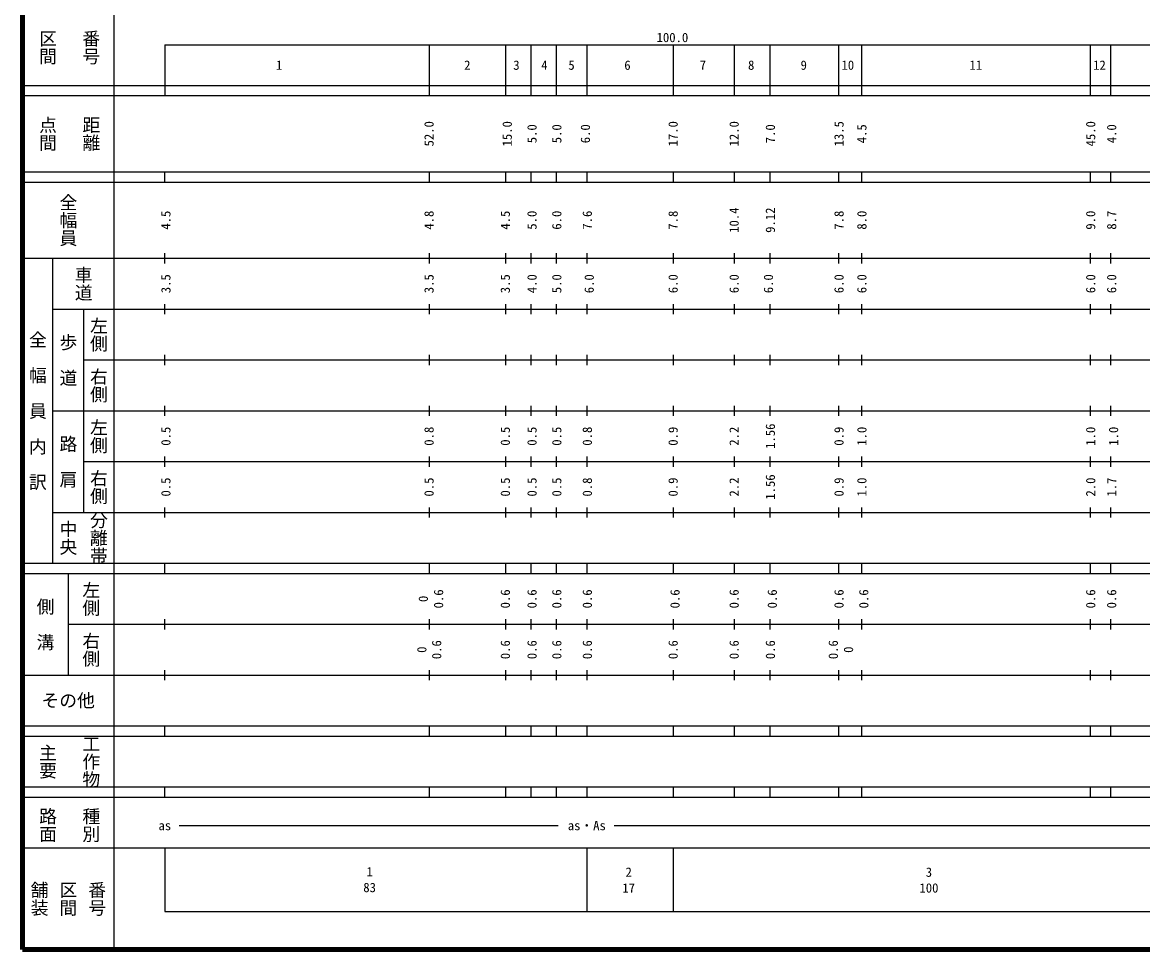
# Model space of a CAD drawing. Units: millimetres on the paper, enlarged 1000 times. Extents: x 40000 to 680000, y 20000 to 380000.
# Drawn here: x 40000 to 260312, y 20000 to 202409 of the extents above; entities that cross this region are included whole.
import ezdxf
from ezdxf.enums import TextEntityAlignment as Align

# ---------------------------------------------------------------- set-up
doc = ezdxf.new("R2010")
doc.units = ezdxf.units.MM
doc.header["$LTSCALE"] = 1000
doc.layers.add('M-TTL', color=2, linetype='Continuous', lineweight=140)
doc.layers.add('M-TTL-BAND', color=7, linetype='Continuous', lineweight=25)
doc.styles.add('@ＭＳ ゴシック', font='')
doc.styles.add('ＭＳ ゴシック', font='')
doc.styles.get('@ＭＳ ゴシック').set_extended_font_data('@MS Gothic')
doc.styles.get('ＭＳ ゴシック').set_extended_font_data('MS Gothic')

msp = doc.modelspace()

# ---------------------------------------------------------------- linework, layer by layer
at = {"layer": 'M-TTL'}
for p, q in [((40000, 380000), (40000, 20000)), ((40000, 20000), (680000, 20000))]:
    msp.add_line(p, q, dxfattribs=at)
at = {"layer": 'M-TTL-BAND'}
for p, q in [((58000, 370000), (58000, 20000)), ((68000, 198000), (579000, 198000)), ((68000, 198000), (68000, 188000)), ((120000, 198000), (120000, 188000)), ((135000, 198000), (135000, 188000)), ((140000, 198000), (140000, 188000)), ((145000, 198000), (145000, 188000)), ((151000, 198000), (151000, 188000)), ((168000, 198000), (168000, 188000)), ((180000, 198000), (180000, 188000)), ((187000, 198000), (187000, 188000)), ((200500, 198000), (200500, 188000)), ((205000, 198000), (205000, 188000)), ((250000, 198000), (250000, 188000)), ((254000, 198000), (254000, 188000)), ((40000, 190000), (579000, 190000)), ((40000, 188000), (579000, 188000)), ((40000, 173000), (579000, 173000)), ((68000, 171000), (68000, 173000)), ((120000, 173000), (120000, 171000)), ((135000, 173000), (135000, 171000)), ((140000, 173000), (140000, 171000)), ((145000, 173000), (145000, 171000)), ((151000, 173000), (151000, 171000)), ((168000, 173000), (168000, 171000)), ((180000, 173000), (180000, 171000)), ((187000, 173000), (187000, 171000)), ((200500, 173000), (200500, 171000)), ((205000, 173000), (205000, 171000)), ((250000, 173000), (250000, 171000)), ((254000, 173000), (254000, 171000)), ((40000, 171000), (579000, 171000)), ((68000, 155000), (68000, 157000)), ((120000, 157000), (120000, 155000)), ((135000, 157000), (135000, 155000)), ((140000, 157000), (140000, 155000)), ((145000, 157000), (145000, 155000)), ((151000, 157000), (151000, 155000)), ((168000, 157000), (168000, 155000)), ((180000, 157000), (180000, 155000)), ((187000, 157000), (187000, 155000)), ((200500, 157000), (200500, 155000)), ((205000, 157000), (205000, 155000)), ((250000, 157000), (250000, 155000)), ((254000, 157000), (254000, 155000)), ((40000, 156000), (579000, 156000)), ((46000, 96000), (46000, 156000)), ((46000, 146000), (579000, 146000)), ((52000, 146000), (52000, 106000)), ((68000, 145000), (68000, 147000)), ((120000, 147000), (120000, 145000)), ((135000, 147000), (135000, 145000)), ((140000, 147000), (140000, 145000)), ((145000, 147000), (145000, 145000)), ((151000, 147000), (151000, 145000)), ((168000, 147000), (168000, 145000)), ((180000, 147000), (180000, 145000)), ((187000, 147000), (187000, 145000)), ((200500, 147000), (200500, 145000)), ((205000, 147000), (205000, 145000)), ((250000, 147000), (250000, 145000)), ((254000, 147000), (254000, 145000)), ((68000, 135000), (68000, 137000)), ((120000, 137000), (120000, 135000)), ((135000, 137000), (135000, 135000)), ((140000, 137000), (140000, 135000)), ((145000, 137000), (145000, 135000)), ((151000, 137000), (151000, 135000)), ((168000, 137000), (168000, 135000)), ((180000, 137000), (180000, 135000)), ((187000, 137000), (187000, 135000)), ((200500, 137000), (200500, 135000)), ((205000, 137000), (205000, 135000)), ((250000, 137000), (250000, 135000)), ((254000, 137000), (254000, 135000)), ((52000, 136000), (579000, 136000)), ((46000, 126000), (579000, 126000)), ((68000, 125000), (68000, 127000)), ((120000, 127000), (120000, 125000)), ((135000, 127000), (135000, 125000)), ((140000, 127000), (140000, 125000)), ((145000, 127000), (145000, 125000)), ((151000, 127000), (151000, 125000)), ((168000, 127000), (168000, 125000)), ((180000, 127000), (180000, 125000)), ((187000, 127000), (187000, 125000)), ((200500, 127000), (200500, 125000)), ((205000, 127000), (205000, 125000)), ((250000, 127000), (250000, 125000)), ((254000, 127000), (254000, 125000)), ((68000, 115000), (68000, 117000)), ((120000, 117000), (120000, 115000)), ((135000, 117000), (135000, 115000)), ((140000, 117000), (140000, 115000)), ((145000, 117000), (145000, 115000)), ((151000, 117000), (151000, 115000)), ((168000, 117000), (168000, 115000)), ((180000, 117000), (180000, 115000)), ((187000, 117000), (187000, 115000)), ((200500, 117000), (200500, 115000)), ((205000, 117000), (205000, 115000)), ((250000, 117000), (250000, 115000)), ((254000, 117000), (254000, 115000)), ((52000, 116000), (579000, 116000)), ((46000, 106000), (579000, 106000)), ((68000, 105000), (68000, 107000)), ((120000, 107000), (120000, 105000)), ((135000, 107000), (135000, 105000)), ((140000, 107000), (140000, 105000)), ((145000, 107000), (145000, 105000)), ((151000, 107000), (151000, 105000)), ((168000, 107000), (168000, 105000)), ((180000, 107000), (180000, 105000)), ((187000, 107000), (187000, 105000)), ((200500, 107000), (200500, 105000)), ((205000, 107000), (205000, 105000)), ((250000, 107000), (250000, 105000)), ((254000, 107000), (254000, 105000)), ((40000, 96000), (579000, 96000)), ((68000, 94000), (68000, 96000)), ((120000, 96000), (120000, 94000)), ((135000, 96000), (135000, 94000)), ((140000, 96000), (140000, 94000)), ((145000, 96000), (145000, 94000)), ((151000, 96000), (151000, 94000)), ((168000, 96000), (168000, 94000)), ((180000, 96000), (180000, 94000)), ((187000, 96000), (187000, 94000)), ((200500, 96000), (200500, 94000)), ((205000, 96000), (205000, 94000)), ((250000, 96000), (250000, 94000)), ((254000, 96000), (254000, 94000)), ((40000, 94000), (579000, 94000)), ((49000, 94000), (49000, 74000)), ((49000, 84000), (579000, 84000)), ((68000, 83000), (68000, 85000)), ((120000, 85000), (120000, 83000)), ((135000, 85000), (135000, 83000)), ((140000, 85000), (140000, 83000)), ((145000, 85000), (145000, 83000)), ((151000, 85000), (151000, 83000)), ((168000, 85000), (168000, 83000)), ((180000, 85000), (180000, 83000)), ((187000, 85000), (187000, 83000)), ((200500, 85000), (200500, 83000)), ((205000, 85000), (205000, 83000)), ((250000, 85000), (250000, 83000)), ((254000, 85000), (254000, 83000)), ((68000, 73000), (68000, 75000)), ((120000, 75000), (120000, 73000)), ((135000, 75000), (135000, 73000)), ((140000, 75000), (140000, 73000)), ((145000, 75000), (145000, 73000)), ((151000, 75000), (151000, 73000)), ((168000, 75000), (168000, 73000)), ((180000, 75000), (180000, 73000)), ((187000, 75000), (187000, 73000)), ((200500, 75000), (200500, 73000)), ((205000, 75000), (205000, 73000)), ((250000, 75000), (250000, 73000)), ((254000, 75000), (254000, 73000)), ((40000, 74000), (579000, 74000)), ((40000, 64000), (579000, 64000)), ((68000, 62000), (68000, 64000)), ((120000, 64000), (120000, 62000)), ((135000, 64000), (135000, 62000)), ((140000, 64000), (140000, 62000)), ((145000, 64000), (145000, 62000)), ((151000, 64000), (151000, 62000)), ((168000, 64000), (168000, 62000)), ((180000, 64000), (180000, 62000)), ((187000, 64000), (187000, 62000)), ((200500, 64000), (200500, 62000)), ((205000, 64000), (205000, 62000)), ((250000, 64000), (250000, 62000)), ((254000, 64000), (254000, 62000)), ((40000, 62000), (579000, 62000)), ((40000, 52000), (579000, 52000)), ((68000, 50000), (68000, 52000)), ((120000, 52000), (120000, 50000)), ((135000, 52000), (135000, 50000)), ((140000, 52000), (140000, 50000)), ((145000, 52000), (145000, 50000)), ((151000, 52000), (151000, 50000)), ((168000, 52000), (168000, 50000)), ((180000, 52000), (180000, 50000)), ((187000, 52000), (187000, 50000)), ((200500, 52000), (200500, 50000)), ((205000, 52000), (205000, 50000)), ((250000, 52000), (250000, 50000)), ((254000, 52000), (254000, 50000)), ((40000, 50000), (579000, 50000)), ((70805, 44406), (145383, 44406)), ((156393, 44406), (565561, 44406)), ((40000, 40000), (579000, 40000)), ((68000, 40000), (68000, 27500)), ((151000, 40000), (151000, 27500)), ((168000, 40000), (168000, 27500)), ((68000, 27500), (579000, 27500))]:
    msp.add_line(p, q, dxfattribs=at)

# ---------------------------------------------------------------- texts
for s, height, rotation, style, p in [('区間', 2566, 270, '@ＭＳ ゴシック', (45000, 197500)), ('番号', 2566, 270, '@ＭＳ ゴシック', (53500, 197500)), ('点間', 2566, 270, '@ＭＳ ゴシック', (45000, 180500)), ('距離', 2566, 270, '@ＭＳ ゴシック', (53500, 180500)), ('52.0', 1833, 90, 'ＭＳ ゴシック', (119962, 180500)), ('15.0', 1833, 90, 'ＭＳ ゴシック', (135338, 180500)), ('17.0', 1833, 90, 'ＭＳ ゴシック', (167964, 180500)), ('12.0', 1833, 90, 'ＭＳ ゴシック', (179964, 180500)), ('45.0', 1833, 90, 'ＭＳ ゴシック', (250092, 180500)), ('5.0', 1833, 90, 'ＭＳ ゴシック', (140213, 180500)), ('5.0', 1833, 90, 'ＭＳ ゴシック', (145088, 180500)), ('6.0', 1833, 90, 'ＭＳ ゴシック', (150713, 180500)), ('7.0', 1833, 90, 'ＭＳ ゴシック', (187089, 180500)), ('13.5', 1833, 90, 'ＭＳ ゴシック', (200590, 180500)), ('4.5', 1833, 90, 'ＭＳ ゴシック', (205090, 180500)), ('4.0', 1833, 90, 'ＭＳ ゴシック', (254217, 180500)), ('全幅員', 2566, 270, '@ＭＳ ゴシック', (49000, 163500)), ('4.8', 1833, 90, 'ＭＳ ゴシック', (119962, 163500)), ('5.0', 1833, 90, 'ＭＳ ゴシック', (140213, 163500)), ('6.0', 1833, 90, 'ＭＳ ゴシック', (145088, 163500)), ('7.6', 1833, 90, 'ＭＳ ゴシック', (151088, 163500)), ('7.8', 1833, 90, 'ＭＳ ゴシック', (167964, 163500)), ('10.4', 1833, 90, 'ＭＳ ゴシック', (179964, 163500)), ('9.12', 1833, 90, 'ＭＳ ゴシック', (187089, 163500)), ('7.8', 1833, 90, 'ＭＳ ゴシック', (200590, 163500)), ('8.0', 1833, 90, 'ＭＳ ゴシック', (205090, 163500)), ('9.0', 1833, 90, 'ＭＳ ゴシック', (250092, 163500)), ('8.7', 1833, 90, 'ＭＳ ゴシック', (254217, 163500)), ('4.5', 1833, 90, 'ＭＳ ゴシック', (68210, 163500)), ('4.5', 1833, 90, 'ＭＳ ゴシック', (134963, 163500)), ('車道', 2566, 270, '@ＭＳ ゴシック', (52000, 151000)), ('3.5', 1833, 90, 'ＭＳ ゴシック', (68210, 151000)), ('3.5', 1833, 90, 'ＭＳ ゴシック', (119962, 151000)), ('3.5', 1833, 90, 'ＭＳ ゴシック', (134963, 151000)), ('4.0', 1833, 90, 'ＭＳ ゴシック', (140213, 151000)), ('5.0', 1833, 90, 'ＭＳ ゴシック', (145088, 151000)), ('6.0', 1833, 90, 'ＭＳ ゴシック', (151463, 151000)), ('6.0', 1833, 90, 'ＭＳ ゴシック', (167964, 151000)), ('6.0', 1833, 90, 'ＭＳ ゴシック', (179964, 151000)), ('6.0', 1833, 90, 'ＭＳ ゴシック', (186714, 151000)), ('6.0', 1833, 90, 'ＭＳ ゴシック', (200590, 151000)), ('6.0', 1833, 90, 'ＭＳ ゴシック', (205090, 151000)), ('6.0', 1833, 90, 'ＭＳ ゴシック', (250092, 151000)), ('6.0', 1833, 90, 'ＭＳ ゴシック', (254217, 151000)), ('左側', 2566, 270, '@ＭＳ ゴシック', (55000, 141000)), ('全\u3000幅\u3000員\u3000内\u3000訳', 2566, 270, '@ＭＳ ゴシック', (43000, 126000)), ('歩\u3000道', 2566, 270, '@ＭＳ ゴシック', (49000, 136000)), ('右側', 2566, 270, '@ＭＳ ゴシック', (55000, 131000)), ('左側', 2566, 270, '@ＭＳ ゴシック', (55000, 121000)), ('0.5', 1833, 90, 'ＭＳ ゴシック', (68210, 121000)), ('0.8', 1833, 90, 'ＭＳ ゴシック', (119962, 121000)), ('0.5', 1833, 90, 'ＭＳ ゴシック', (134963, 121000)), ('0.5', 1833, 90, 'ＭＳ ゴシック', (140213, 121000)), ('0.5', 1833, 90, 'ＭＳ ゴシック', (145088, 121000)), ('0.8', 1833, 90, 'ＭＳ ゴシック', (151088, 121000)), ('0.9', 1833, 90, 'ＭＳ ゴシック', (167964, 121000)), ('2.2', 1833, 90, 'ＭＳ ゴシック', (179964, 121000)), ('1.56', 1833, 90, 'ＭＳ ゴシック', (187089, 121000)), ('0.9', 1833, 90, 'ＭＳ ゴシック', (200590, 121000)), ('1.0', 1833, 90, 'ＭＳ ゴシック', (205090, 121000)), ('1.0', 1833, 90, 'ＭＳ ゴシック', (250092, 121000)), ('1.0', 1833, 90, 'ＭＳ ゴシック', (254592, 121000)), ('路\u3000肩', 2566, 270, '@ＭＳ ゴシック', (49000, 116000)), ('右側', 2566, 270, '@ＭＳ ゴシック', (55000, 111000)), ('0.5', 1833, 90, 'ＭＳ ゴシック', (68210, 111000)), ('0.5', 1833, 90, 'ＭＳ ゴシック', (119962, 111000)), ('0.5', 1833, 90, 'ＭＳ ゴシック', (134963, 111000)), ('0.5', 1833, 90, 'ＭＳ ゴシック', (140213, 111000)), ('0.5', 1833, 90, 'ＭＳ ゴシック', (145088, 111000)), ('0.8', 1833, 90, 'ＭＳ ゴシック', (151088, 111000)), ('0.9', 1833, 90, 'ＭＳ ゴシック', (167964, 111000)), ('2.2', 1833, 90, 'ＭＳ ゴシック', (179964, 111000)), ('1.56', 1833, 90, 'ＭＳ ゴシック', (187089, 111000)), ('0.9', 1833, 90, 'ＭＳ ゴシック', (200590, 111000)), ('1.0', 1833, 90, 'ＭＳ ゴシック', (205090, 111000)), ('2.0', 1833, 90, 'ＭＳ ゴシック', (250092, 111000)), ('1.7', 1833, 90, 'ＭＳ ゴシック', (254217, 111000)), ('分離帯', 2566, 270, '@ＭＳ ゴシック', (55000, 101000)), ('中央', 2566, 270, '@ＭＳ ゴシック', (49000, 101000)), ('左側', 2566, 270, '@ＭＳ ゴシック', (53500, 89000)), ('0.6', 1833, 90, 'ＭＳ ゴシック', (121837, 89000)), ('0.6', 1833, 90, 'ＭＳ ゴシック', (134963, 89000)), ('0.6', 1833, 90, 'ＭＳ ゴシック', (140213, 89000)), ('0.6', 1833, 90, 'ＭＳ ゴシック', (145088, 89000)), ('0.6', 1833, 90, 'ＭＳ ゴシック', (151088, 89000)), ('0.6', 1833, 90, 'ＭＳ ゴシック', (168339, 89000)), ('0.6', 1833, 90, 'ＭＳ ゴシック', (179964, 89000)), ('0.6', 1833, 90, 'ＭＳ ゴシック', (187464, 89000)), ('0.6', 1833, 90, 'ＭＳ ゴシック', (200590, 89000)), ('0.6', 1833, 90, 'ＭＳ ゴシック', (205465, 89000)), ('0.6', 1833, 90, 'ＭＳ ゴシック', (250092, 89000)), ('0.6', 1833, 90, 'ＭＳ ゴシック', (254217, 89000)), ('側\u3000溝', 2566, 270, '@ＭＳ ゴシック', (44500, 84000)), ('0', 1833, 90, 'ＭＳ ゴシック', (118837, 89000)), ('右側', 2566, 270, '@ＭＳ ゴシック', (53500, 79000)), ('0', 1833, 90, 'ＭＳ ゴシック', (118543, 79000)), ('0.6', 1833, 90, 'ＭＳ ゴシック', (121462, 79000)), ('0.6', 1833, 90, 'ＭＳ ゴシック', (134963, 79000)), ('0.6', 1833, 90, 'ＭＳ ゴシック', (140213, 79000)), ('0.6', 1833, 90, 'ＭＳ ゴシック', (145088, 79000)), ('0.6', 1833, 90, 'ＭＳ ゴシック', (151088, 79000)), ('0.6', 1833, 90, 'ＭＳ ゴシック', (167964, 79000)), ('0.6', 1833, 90, 'ＭＳ ゴシック', (179964, 79000)), ('0.6', 1833, 90, 'ＭＳ ゴシック', (187089, 79000)), ('0.6', 1833, 90, 'ＭＳ ゴシック', (199465, 79000)), ('0', 1833, 90, 'ＭＳ ゴシック', (202465, 79000)), ('工作物', 2566, 270, '@ＭＳ ゴシック', (53500, 57000)), ('主要', 2566, 270, '@ＭＳ ゴシック', (45000, 57000)), ('路面', 2566, 270, '@ＭＳ ゴシック', (45000, 44500)), ('種別', 2566, 270, '@ＭＳ ゴシック', (53500, 44500)), ('舗装', 2566, 270, '@ＭＳ ゴシック', (43333, 30000)), ('区間', 2566, 270, '@ＭＳ ゴシック', (49000, 30000)), ('番号', 2566, 270, '@ＭＳ ゴシック', (54667, 30000))]:
    msp.add_text(s, height=height, rotation=rotation, dxfattribs=dict(at, style=style)).set_placement(p, align=Align.MIDDLE_CENTER)
at = {"layer": 'M-TTL-BAND', "style": 'ＭＳ ゴシック'}
for s, height, p in [('100.0', 1833, (167844, 199445)), ('1', 1833, (90497, 194000)), ('2', 1833, (127498, 194000)), ('3', 1833, (137165, 194000)), ('4', 1833, (142666, 194000)), ('5', 1833, (147999, 194000)), ('6', 1833, (159000, 194000)), ('7', 1833, (173833, 194000)), ('8', 1833, (183334, 194000)), ('9', 1833, (193667, 194000)), ('10', 1833, (202334, 194000)), ('11', 1833, (227502, 194000)), ('12', 1833, (251836, 194000)), ('その他', 2566, (49000, 69000)), ('as', 1833, (68006, 44406)), ('as・As', 1833, (151000, 44406)), ('1', 1833, (108288, 35325)), ('2', 1833, (159244, 35238)), ('3', 1833, (218288, 35238)), ('83', 1833, (108288, 32218)), ('17', 1833, (159244, 32131)), ('100', 1833, (218288, 32131))]:
    msp.add_text(s, height=height, dxfattribs=at).set_placement(p, align=Align.MIDDLE_CENTER)

doc.saveas('drawing.dxf')
